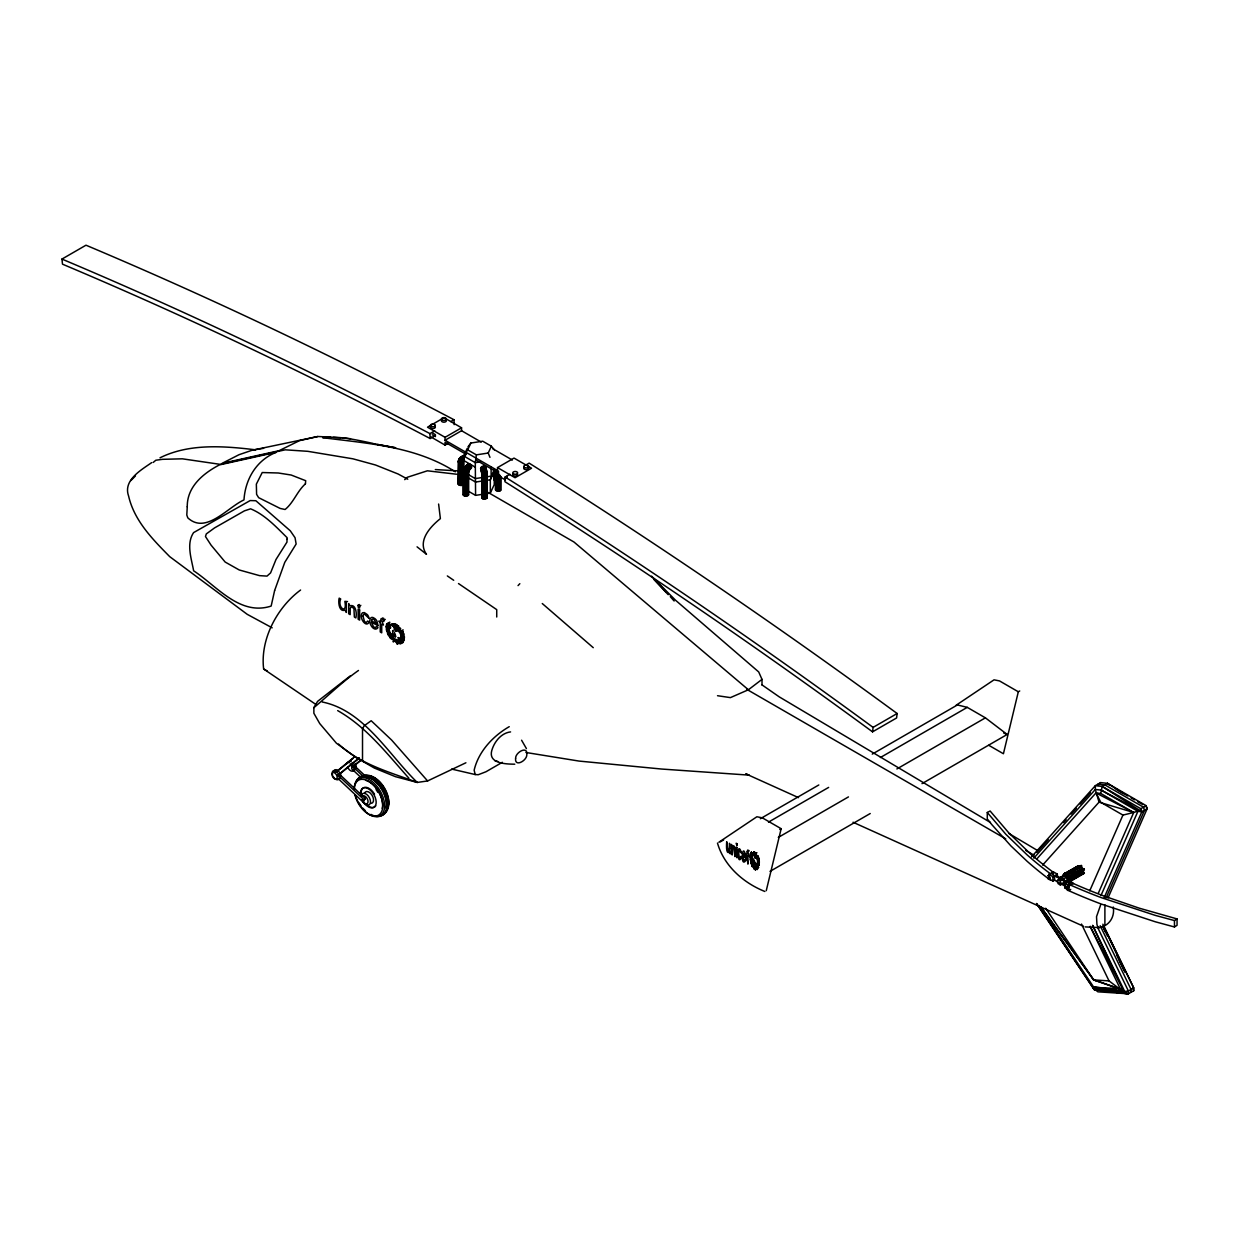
<?xml version="1.0" encoding="UTF-8"?>
<svg xmlns="http://www.w3.org/2000/svg" width="1239" height="1239" viewBox="0 0 1239 1239"><rect width="100%" height="100%" fill="white"/><g stroke="black" fill="none" stroke-linecap="round" stroke-linejoin="round"><path stroke-width="1.5" d="M1048.86 874.347L1052.918 876.685L1054.575 875.725L1066.686 882.71L1065.013 883.67L1065.013 888.069L1066.686 887.109L1054.575 880.124L1052.918 881.084L1048.86 878.745L1048.86 874.347L1050.517 873.387M1052.918 881.084L1052.918 876.685M1054.575 880.124L1054.575 875.725M753.126 858.503L753.08 858.72A2.85 1.642 60 0 0 753.126 859.277M754.303 860.067L754.288 860.315A2.153 1.239 60 0 0 754.396 860.966L754.814 862.174M509.926 474.243L505.125 477.015L504.923 481.708A5775.769 3334.66 60 0 1 872.55 731.846L896.587 717.97L897.129 713.509A5781.406 3337.912 60 0 0 529.146 463.138L525.94 464.981M395.458 635.468L395.597 636.118M1063.047 876.097L1063.573 874.873M1063.372 875.431L1063.976 876.654L1067.29 873.774M1065.106 875.508L1064.347 874.997M1064.921 875.044L1078.813 866.03M1065.308 875.648L1066.206 873.588M757.772 861.09L757.447 864.481M463.216 472.709L463.463 471.455A6.536 3.763 -60 0 1 467.444 464.594L468.017 464.222M463.432 473.283L463.479 472.462A7.976 4.6 -60 0 1 468.327 464.098L469.008 463.649M464.006 473.763L464.052 472.942A8.177 4.724 -60 0 1 469.023 464.362L469.72 463.897M468.357 473.375L468.574 472.369A3.624 2.091 -60 0 1 470.789 468.574L471.161 468.327M458.244 462.116L458.384 460.722A8.177 6.443 24.9 0 1 465.183 456.06A6.536 5.142 24.9 0 0 463.014 456.633M759.166 864.528L757.896 867.223A12.173 7.031 60 0 1 759.135 864.481M463.541 483.799L461.233 485.518L458.244 484.186L458.848 460.211A7.976 6.288 24.9 0 1 465.477 455.658M499.813 488.538L500.773 490.164L499.518 491.093L495.554 489.963L496.08 470.557M872.55 731.846L873.092 727.386L897.129 713.509M1100.944 895.58L1137.913 811.328L1139.415 810.492L1133.716 812.49L1100.743 793.456L1102.199 786.424L1107.511 783.342L1146.137 805.644L1147.159 808.695L1107.976 898.043M494.376 449.865L491.387 446.21L482.714 441.208L470.866 443.035L467.707 449.865L476.365 454.868L475.296 462.674L475.59 495.368L482.962 494.237M395.613 636.707L395.613 636.676A3.051 1.766 60 0 0 395.613 636.196M1065.617 876.283L1067.584 873.851A12.731 7.357 -60 0 1 1068.994 872.953M1065.741 875.354L1067.306 873.495A14.016 8.1 -60 0 1 1068.668 872.628M1066.252 875.106L1067.058 873.975M1066.748 874.935L1067.399 874.006M1067.058 875.57L1068.39 874.053M1066.609 876.484L1067.708 874.084M394.389 632.479L395.411 634.864M384.059 620.089L383.842 621.467L381.782 621.002L383.44 625.014L381.72 624.022L381.72 632.85L380.234 631.998L380.234 623.155L378.902 621.049L380.234 621.808L381.147 618.648L384.059 620.089L385.252 619.407M752.073 854.229L751.763 859.479L753.204 864.667L755.558 866.742L757.37 864.342M751.856 855.886L752.569 853.036L754.752 852.2L756.952 855.56L757.865 861.151M390.595 628.018L390.626 627.507A4.166 2.416 60 0 1 390.502 626.129A2.354 1.363 60 0 1 391.431 625.122L392.624 624.425A2.633 1.518 60 0 1 393.444 624.673M750.462 853.733L750.524 853.47A13.614 7.852 60 0 1 750.648 857.388L750.447 856.381A8.348 4.817 60 0 1 750.462 853.733M766.26 890.671L781.159 828.705L762.326 817.833L756.874 816.764L718.868 842.226M1019.728 690.975L1018.319 691.78L1003.42 753.746L988.799 745.305M1063.449 875.152L1063.558 876.329M1064.425 875.4L1065.246 873.696M338.17 778.634L362.919 801.912L365.288 798.536L340.539 775.258M365.288 798.536L362.919 801.912M468.559 472.818L468.559 494.764L464.873 496.189L463.216 494.764L464.006 493.664M1089.747 890.779L1122.937 815.092L1133.716 812.49L1098.296 893.257M1104.197 897.609L1141.847 811.762L1147.159 808.695L1146.152 806.558M1106.086 897.826L1144.511 810.229L1143.473 807.178L1104.863 784.891L1097.986 784.132M467.242 448.379L463.711 455.983L463.711 471.904M489.963 457.361L488.212 453.04L491.387 446.21M493.958 470.061L490.319 479.787L490.319 493.091L486.633 493.664M490.319 493.091L494.253 484.604L494.253 471.285L490.319 479.787L486.633 480.36M1063.96 875.415L1064.859 874.3M1065.23 874.61L1066.082 873.898M518.041 585.613L519.838 583.677M755.759 853.934L756.224 855.235L755.387 854.275A19.437 11.228 60 0 1 755.558 855.375L756.053 855.375A7.806 4.507 60 0 0 755.666 854.244L755.604 854.105M755.759 853.439L755.635 853.686A5.483 3.159 60 0 0 755.109 852.711L756.967 852.757M1064.998 875.71L1065.695 874.688M482.916 496.421L481.971 498.047L483.21 498.976L487.175 497.846L487.113 475.249A5.514 1.162 81.2 0 0 485.688 467.707M465.91 762.775L427.594 780.942L417.264 782.444L395.427 776.667L374.41 768.087L355.81 757.354L336.419 743.214L319.739 723.576L313.87 713.261L313.87 707.655L317.587 701.367L350.451 675.766M313.87 707.655C328.567 695.404 342.367 681.775 358.474 670.469M467.707 449.865L463.711 455.983L475.296 462.674L480.577 461.868M1100.728 904.64L1096.53 916.674L1096.933 924.402L1097.615 926.524L1099.489 927.608C1109.494 925.641 1114.976 916.721 1113.242 907.025M1081.198 865.395L1060.94 877.011L1057.161 881.115L1058.152 883.686L1060.166 884.847L1063.62 883.903M1060.166 884.847L1063.681 882.478M1066.454 881.13L1073.996 876.794L1072.649 873.34L1069.969 871.791L1072.401 870.692L1074.894 872.132L1076.133 875.338L1072.649 878.683L1083.691 870.971M1065.23 875.57L1067.011 873.727M1067.677 874.657L1067.135 874.935M151.669 462.627C140.952 470.123 122.924 480.267 128.593 496.034C134.277 520.767 152.474 539.135 169.712 556.636L247.227 614.327L272.177 627.832M467.955 446.845L470.866 443.035M751.392 852.107L750.911 853.051A6.598 3.81 60 0 0 750.803 854.616L750.88 854.476A8.58 4.956 60 0 0 751.361 852.107M1063.542 874.517L1063.062 875.183L1078.689 865.829M1064.007 874.269L1063 876.546M1064.394 874.176L1064.425 876.36M752.631 853.222L753.978 852.2M756.89 865.503L756.58 865.875A3.717 2.153 60 0 1 756.193 864.202M1065.447 875.261L1066.268 874.424M1067.337 874.982L1068.808 873.774M758.593 864.76L759.182 863.444A8.905 5.142 60 0 0 759.275 861.368A15.488 8.936 60 0 0 758.609 864.776M394.095 629.66L394.343 629.397A8.472 4.894 60 0 0 394.467 628.514M1031.498 856.908L1095.338 785.665L1100.65 782.599L1107.511 783.342L1123.37 793.487M1036.718 852.525L1048.209 839.701M1063.527 822.603L1066.082 819.753M1071.177 814.054L1076.288 808.355M1080.114 804.08L1090.335 792.681M1098.095 785.449L1100.65 782.599M1033.806 858.147L1095.338 789.475L1095.338 785.665L1102.199 786.424L1140.809 808.711L1141.847 811.762L1137.913 811.328L1101.177 790.11L1095.338 789.475L1099.039 802.144L1042.634 865.101M1036.733 859.014L1095.957 792.929L1100.743 793.456M130.869 480.562L135.469 475.9M1065.633 874.827L1066.485 874.006M755.542 857.791L756.967 858.766A6.025 3.469 60 0 1 757.478 860.702A4.414 2.54 60 0 1 757.54 861.694L757.432 862.948A3.392 1.967 60 0 1 757.339 863.382L756.239 864.017M1068.033 881.502L1066.423 880.759L1070.016 881.068M757.184 856.722L756.89 855.669M757.261 857.016L756.812 857.961L755.666 856.103A22.705 13.102 60 0 1 755.805 857.202L755.666 857.202A21.342 12.328 60 0 0 755.527 856.087L754.814 857.078A3.005 1.735 60 0 0 755.449 857.342L754.659 857.822L754.288 853.795A24.594 14.202 60 0 0 754.071 854.538L753.932 853.191A8.812 5.08 60 0 0 753.544 853.532L753.389 853.346A8.456 4.879 60 0 1 753.777 852.804L753.622 852.339M1063.867 874.285L1064.642 873.665A12.731 10.036 35.1 0 1 1065.85 872.814M1063.991 874.409L1064.332 874.099A12.731 10.036 35.1 0 1 1065.54 873.263L1078.534 865.674L1065.571 872.906A14.016 11.058 35.1 0 0 1064.255 873.836A13.691 10.795 35.1 0 1 1065.509 873.061M404.704 479.648L407.337 477.278L427.393 470.805L456.572 474.227M494.222 469.426L494.222 480.422L495.662 479.586M1067.863 873.96L1066.113 876.747M1097.537 927.268L1128.404 991.014L1128.404 993.802L1122.457 991.045L1122.457 988.691L1094.641 987.421L1093.51 988.381L1097.909 991.82L1128.404 993.802L1133.731 990.735L1133.731 987.932L1102.865 924.201M153.187 462.457L155.835 460.227L162.464 459.328L182.35 458.817L219.969 464.315L285.202 449.819L307.783 451.321L352.929 458.817L375.51 464.997L398.091 473.995L407.77 479.23M335.351 772.486L354.354 756.967M336.915 771.572L353.007 758.454M337.38 775.614L359.31 757.71M340.415 773.508L357.963 759.197M361.029 759.863L352.263 767.018L350.219 763.89M353.843 766.12L361.153 760.142M1066.702 873.743L1067.104 873.433A12.731 7.357 -60 0 1 1068.374 872.597A13.691 7.899 -60 0 0 1067.135 873.48L1067.615 873.278M1067.042 874.006L1081.368 865.534M1067.306 874.099L1081.508 865.72M1067.615 874.192L1068.715 873.387M717.52 695.714L730.421 697.619L748.402 689.767L762 679.39L758.702 671.941L675.503 600.203L651.575 576.166M1065.416 874.145L1066.454 873.634M956.028 705.301L994.034 679.839L999.486 680.908L1018.319 691.78M1068.39 873.82L1081.632 866.154M1058.152 879.69L1060.166 880.836L1082.452 867.765L1079.959 866.324M468.404 463.758L467.769 464.176A7.403 4.275 -60 0 0 463.262 471.935M470.448 464.486L469.767 464.919A7.976 4.6 -60 0 0 464.919 473.298L464.873 496.189M471.068 465.306L470.433 465.709A7.403 4.275 -60 0 0 465.941 473.484L465.895 496.297M471.501 466.236L470.928 466.607A6.536 3.763 -60 0 0 466.948 473.453L466.902 496.189M471.548 467.877L471.114 468.156A4.491 2.586 -60 0 0 468.388 472.864M1177.05 918.92L1139.261 908.172L1103.81 895.983A486.896 281.114 0 0 1 1070.713 882.354L1068.018 883.965A487.361 281.377 0 0 0 1101.146 897.594L1155.259 915.373L1174.464 920.562L1177.05 918.92L1177.05 925.332L1174.464 926.973L1155.259 921.77L1101.146 904.005A487.361 281.377 0 0 1 1068.018 890.361M1065.772 873.665L1063.465 876.174M1068.885 879.334C1065.819 880 1069.412 881.967 1070.976 880.449M300.581 590.027C277.102 607.358 260.02 639.339 263.644 669.014L315.868 704.433M509.244 726.673C493.014 735.997 478.409 751.639 474.15 770.209L475.203 774.545L478.239 774.731L485.967 771.758L502.353 762.295M434.935 435.756L430.134 438.529A5775.769 3334.66 60 0 0 62.492 264.17L61.95 259.075L85.987 245.198A5781.406 3337.912 60 0 1 453.97 419.727L454.171 424.652M61.95 259.075A5781.406 3337.912 60 0 1 429.933 433.604L434.734 430.831M450.764 421.585L453.97 419.727M445.064 437.321L461.558 427.796L461.558 430.723L445.064 440.248L445.064 437.321L427.517 427.192L444.011 417.667L461.558 427.796M430.707 436.809L445.064 445.095L448.363 443.19M497.52 467.599L514.015 458.074L531.562 468.218L515.068 477.727L497.52 467.599L497.52 470.526L445.064 440.248M346.331 602.247L346.331 612.422L345 610.161C338.867 612.391 338.123 601.689 339.192 598.127L340.679 598.979C337.008 607.559 347.632 615.179 344.845 601.38L347.524 601.565M358.148 605.19L359.635 606.057L359.635 608.039L358.148 607.172L358.148 605.19L359.341 604.508M359.635 606.057L360.828 605.36M388.597 624.301L387.404 624.998A3.454 1.998 60 0 1 388.566 622.83L389.758 622.133M387.575 626.64A3.717 2.153 60 0 1 389.154 624.704A8.084 4.662 60 0 1 387.575 626.64L388.767 625.943M390.393 628.158L390.362 628.158A2.912 1.688 60 0 0 389.309 628.421L389.511 626.872A8.518 4.91 60 0 1 392.314 624.27L394.498 623.682M395.768 624.069L393.584 625.246A11.213 6.474 60 0 0 392.887 625.494L394.761 624.146M392.871 625.494L394.079 624.797M391.431 625.122A2.633 1.518 60 0 1 393.073 626.067L394.265 625.37A4.91 2.834 60 0 1 394.652 625.85M394.776 625.137A11.306 6.52 60 0 0 393.816 625.199L394.265 625.741A20.8 12.003 60 0 1 394.776 625.137L395.969 624.441M395.133 625.401L394.529 626.02A16.603 9.587 60 0 1 395.133 625.401L396.325 624.719M395.148 626.113L393.754 626.469L394.947 625.772M397.239 626.222L395.427 626.671L396.619 624.905M387.544 630.728A4.615 2.664 60 0 1 386.165 626.144A9.416 5.436 60 0 1 387.544 630.728L388.736 630.032M399.376 628.065L396.898 628.498A12.653 7.31 60 0 0 395.768 625.726L397.208 624.89M393.956 626.81A16.804 9.711 60 0 1 394.389 626.191L396.619 625.974M399.593 628.483L397.146 629.288A12.653 7.31 60 0 1 397.425 630.481L397.13 630.388A11.91 6.876 60 0 0 396.852 629.195L395.427 628.452L395.427 629.784A11.647 6.722 60 0 0 396.681 630.388C394.916 631.58 393.336 626.516 396.619 626.268M394.544 627.894L395.969 627.089M396.31 626.903L397.533 626.268M394.374 627.492L398.524 626.005M395.133 628.266L396.186 627.259M396.465 627.29L398.803 626.284M388.922 634.368A5.219 3.02 60 0 1 386.382 629.489A10.748 6.21 60 0 1 388.922 634.368L390.115 633.687M398.896 628.56C395.799 624.75 398.803 630.806 399.763 627.987M399.175 628.994C401.761 633.408 395.861 628.452 400.383 628.297L400.77 628.87M389.975 635.545A3.407 1.967 60 0 1 389.015 631.271A8.023 4.631 60 0 1 389.975 635.545L391.431 634.012A3.392 1.967 60 0 0 393.491 635.204M401.947 630.558A5.328 3.082 60 0 0 403.124 634.074A3.454 1.998 60 0 0 401.947 630.558L403.14 629.861M401.374 631.751A8.084 4.662 60 0 0 402.954 635.514A3.717 2.153 60 0 0 401.374 631.751L402.567 631.069M401.994 634.368A3.361 1.936 60 0 1 402.907 638.271A8.781 5.08 60 0 1 401.994 634.368L403.186 633.687M720.262 841.87L723.607 839.934M760.343 818.716L818.809 784.968M872.256 754.117L957.422 704.945L967.256 707.361L985.408 717.846L1007.168 734.464L922.002 783.637M768.505 822.107L828.643 787.4M880.418 757.509L967.256 707.361M779.765 829.526L781.159 828.705M778.309 837.409L848.452 796.909M896.881 768.954L985.408 717.846M751.655 853.81A11.105 6.412 60 0 1 750.911 856.242A7.124 4.12 60 0 1 750.973 855.096L752.878 853.129M770.008 871.389L870.227 813.527M1140.809 808.711L1146.137 805.644M1051.617 872.752L1053.274 871.791L1057.332 874.13L1057.332 877.057M1052.345 874.44L1053.429 873.805M1048.86 878.745L1050.517 877.785M1057.332 874.13L1055.659 875.09L1067.77 882.075L1069.427 881.115L1073.485 883.453L1071.812 884.414M1066.438 873.449L1078.89 866.247M1068.591 873.449L1081.601 865.937M1069.056 873.619L1081.508 866.433M1060.63 879.21L1061.715 878.59M1083.583 868.787L1070.821 876.143M1083.877 868.756L1069.52 876.84M1084.048 868.864L1066.438 878.528M1084.202 869.05L1070.992 876.856M1084.357 869.468L1070.155 877.893M1071.518 877.026L1084.357 869.67M1074.894 877.104L1082.452 872.736M1067.879 879.736L1069.35 880.604L1083.815 872.38M1084.14 872.628L1070.806 880.139M1071.116 880.232L1084.28 872.829M1084.357 873.046L1070.186 880.929M1084.357 873.247L1071.518 880.712A12.731 10.036 35.1 0 1 1070.171 881.347A13.691 10.795 35.1 0 0 1071.673 880.712A14.016 11.058 35.1 0 1 1070.279 881.332L1069.226 881.688L1070.372 881.161A13.691 10.795 35.1 0 0 1071.828 880.48M1068.916 883.996L1070 883.376M1065.013 883.67L1069.071 886.009L1070.728 885.049M1065.013 888.069L1069.071 890.407L1070.728 889.447M1071.363 875.973L1070.155 876.639M1053.444 872.395L1050.672 873.944A487.361 281.377 0 0 1 1027.054 854.817L1005.898 834.327L987.282 812.49L990.116 811.003L1008.732 832.809L1029.841 853.284A486.896 281.114 0 0 0 1053.444 872.395L1053.444 875.601M1070.558 877.677L1071.766 877.011A12.731 2.695 -21.2 0 1 1070.465 877.63A13.691 2.896 -21.2 0 0 1071.828 876.701M1071.658 879.829L1070.573 880.248M1070.821 880.387L1071.766 880.046M1071.363 880.619L1070.155 881.177M1070.806 876.949L1069.272 877.816M160.017 457.811C189.164 443.268 224.104 446.009 255.435 449.803M1068.08 877.832L1070.357 876.5L1068.498 877.227M1068.808 878.048L1070.666 877.491M1068.885 877.63L1070.434 877.15M1070.434 877.413L1068.684 877.971M1069.149 878.296L1070.109 877.77M1071.224 879.814L1070.124 880.418M1070.542 880.526L1071.379 880.248M1068.638 877.382L1069.907 876.902M1069.396 878.095L1067.321 878.652M1069.861 877.893L1067.073 878.714M1068.994 877.057L1070.264 876.716A12.731 2.695 -21.2 0 0 1071.518 876.097M1068.901 877.135L1066.624 878.188M1069.737 876.964L1066.98 877.832M1068.39 878.621L1069.613 878.002M1070.357 880.34L1070.248 879.969M1069.071 878.358L1067.863 878.823M1068.204 878.745L1066.934 878.978M1068.638 878.528L1067.383 878.869M317.68 436.531L252.044 450.268L239.003 454.713L222.106 463.34L279.023 450.702L299.513 440.65L317.85 436.5L330.596 437.104M253.097 450.02L263.644 448.301M1069.18 877.166L1067.925 877.289M510.576 731.908C501.129 733.054 494.284 741.82 491.79 750.478C488.042 763.72 506.054 764.06 514.789 764.2M476.365 454.868L488.212 453.04M482.343 477.511L475.296 478.595L467.026 473.825M485.858 476.969L491.124 476.148L491.124 467.304M482.962 480.918L475.59 482.064L467.908 477.619M1090.227 926.323L1122.457 988.691L1092.597 925.301L1124.702 991.448L1128.404 991.014L1133.731 987.932L1103.469 925.827M1069.861 880.279L1068.328 879.489M1068.978 881.502L1068.126 881.595M455.348 471.796C415.468 446.226 368.029 443.547 322.636 437.661C339.517 435.803 356.631 440 373.109 443.423M1069.35 880.046L1069.149 879.907M1085.147 926.911L1099.489 927.608M435.323 469.566L458.786 470.928M1039.087 905.554L1093.433 986.74L1122.457 991.045L1109.044 980.916L1093.665 979.91L1040.76 906.793M333.384 437.413L340.911 437.94M1036.485 903.463L1094.207 989.667L1124.702 991.448M382.34 617.967L383.858 618.416M342.382 437.847L350.529 438.73M1099.039 802.144L1133.716 812.49L1095.957 792.929L1100.851 802.345L1122.937 815.092M1094.207 989.667L1128.404 993.802L1095.973 989.791L1093.51 988.381L1036.95 903.881M1094.641 987.421L1124.702 991.665L1093.51 988.381L1093.433 986.74M377.601 444.491L395.675 447.79L374.612 443.887M525.94 752.491L579.016 761.071L661.518 769.032L749.161 775.134L745.754 773.817L798.52 797.637M755.465 867.997L754.04 867.176A3.624 2.091 60 0 0 752.011 866.386M495.104 760.885L497.768 761.381M322.186 701.986C364.173 710.381 388.659 754.814 417.264 782.444C390.006 772.191 360.766 764.587 338.557 744.081M394.405 634.554L394.792 634.802A1.874 1.084 60 0 1 394.358 635.746M451.631 769.078L475.203 774.545M1090.119 926.54L1120.412 989.109L1093.665 979.91L1045.701 908.264M396.17 627.259C393.615 626.578 397.611 630.264 396.31 627.584M1120.412 989.109L1093.665 979.91L1040.683 906.654M395.38 636.8L395.411 636.815A7.945 4.584 60 0 0 393.088 636.288M1003.667 732.992L1007.168 734.464M853.036 822.247L1083.444 926.261M764.85 891.476C743.23 882.818 723.994 865.782 717.474 843.047M1069.52 880.031L1068.684 879.318M1101.177 790.11L1141.847 811.762L1102.199 786.424M263.644 669.014L267.206 670.934M1116.107 789.197L1127.784 795.949M1131.13 797.885L1134.475 799.805M1137.805 801.741L1142.823 804.622M461.558 430.723L481.228 442.075M492.704 448.704L512.373 460.056M432.241 432.845L435.4 434.657L435.4 436.593L432.241 434.765M466.375 454.465L445.064 442.168L445.064 445.095M476.21 460.149L497.52 472.446M497.52 475.373L505.497 479.989M463.711 460.49L475.296 467.18M487.98 492.363L573.951 542.001L748.402 689.767M467.908 490.938L475.59 495.368M746.9 689.426L1005.758 838.865M1025.799 850.45L1034.147 855.266M1060.94 877.011L1063.62 878.559L1064.951 881.998M1093.263 979.135L1095.694 980.545M337.674 710.613C366.512 726.921 387.172 753.947 408.901 778.216M990.441 822.495L779.238 696.86L762.14 684.981M1008.732 833.367L1036.997 850.186M447.341 575.934L453.706 580.286M458.492 583.554L496.731 609.634L496.731 617.007M417.063 546.833L426.479 554.282C417.063 541.056 430.196 526.73 440.387 518.63L438.606 504.041M467.769 493.664L468.559 494.764M542.264 603.532L593.264 647.687M754.04 863.258L752.816 862.483A1.766 1.022 60 0 0 752.739 863.227L752.739 863.289M354.029 765.377L365.04 775.722M363.461 776.636L352.465 766.291L351.659 768.753L361.292 777.798M337.581 774.871L363.708 799.449M653.557 578.628L666.443 592.288M653.929 579.496L668.208 594.674M364.173 762.171L362.516 760.483L362.516 728.749L364.173 725.775L371.189 720.742L391.648 740.086L427.594 780.942M1107.511 783.342L1109.416 785.34M395.768 625.726L396.774 626.934M670.284 596.64L674.124 600.992M397.007 627.259L397.936 628.777M391.276 634.786L391.911 635.715A10.175 5.885 60 0 0 392.778 636.227M393.584 625.246L394.126 625.912A20.382 11.771 60 0 0 393.754 626.469M521.588 740.21L526.42 748.604M393.042 624.332L393.336 624.874A9.85 5.684 60 0 0 392.577 625.215M752.011 866.371C755.047 867.238 753.142 870.661 754.752 868.508C757.044 873.061 753.374 866.65 757.494 869.53A3.624 2.091 60 0 0 755.465 867.966M398.153 629.195L398.246 629.366A8.781 5.064 60 0 1 398.865 630.883L400.538 631.549A8.518 4.91 60 0 1 399.578 639.386L398.958 639.587A2.788 1.611 60 0 1 398.122 637.651M1103.453 927.732L1105.142 931.217M1119.452 960.752L1123.665 969.44M1103.345 927.5L1107.496 936.049M1116.618 954.866L1124.904 971.949M1100.201 925.734L1131.068 989.465L1131.068 992.269M1081.508 924.062L1109.044 980.916M1103.268 925.672L1125.058 971.934M750.88 860.3L750.292 858.317A8.905 5.142 60 0 1 750.184 856.134A15.488 8.936 60 0 1 750.849 860.3M485.502 466.933L485.719 467.428A6.536 1.378 81.2 0 1 487.159 475.11L487.175 475.822M484.945 466.329L485.177 466.871A7.403 1.564 81.2 0 1 486.834 475.575L486.85 498.419M485.487 468.559L485.642 468.931A4.491 0.945 81.2 0 1 486.075 470.309M484.124 465.988L484.372 466.576A7.976 1.688 81.2 0 1 486.137 475.962L486.168 498.868M483.133 465.972L483.396 466.576A8.177 1.735 81.2 0 1 485.208 476.21L485.223 499.131M482.141 466.298L482.389 466.871A7.976 1.688 81.2 0 1 484.17 476.272L484.186 499.178M481.305 466.886L481.537 467.428A7.403 1.564 81.2 0 1 483.195 476.148L483.21 498.976M482.11 470.231L482.606 471.811M480.747 467.661L480.949 468.156A6.536 1.378 81.2 0 1 482.405 475.853L482.42 498.589M481.274 469.891L482.219 474.475L482.234 496.87M480.732 469.287L480.887 469.658A4.491 0.945 81.2 0 1 481.878 474.955L481.971 498.047M396.046 626.919L395.984 626.779A11.91 6.876 60 0 0 395.427 625.587M1060.166 880.836L1061.157 883.422M395.071 631.224L395.241 630.961A3.283 1.905 60 0 0 396.077 631.271M753.746 852.277L753.885 852.68A5.823 3.361 60 0 1 754.381 852.308M394.467 628.421L394.451 628.297A4.91 2.834 60 0 0 393.073 626.067M1133.731 990.735L1132.957 986.678M753.235 861.275L753.173 859.634M757.447 857.326L757.757 859.231M487.175 497.846L486.648 474.212A4.491 0.945 81.2 0 0 486.308 471.393M429.933 433.604L430.134 438.529M1174.464 920.562L1174.464 926.973M1104.894 904.811L1104.894 924.852M1069.071 886.009L1069.071 890.407M987.282 812.49L987.282 818.902L991.696 824.477L1010.962 845.974L1027.038 861.213A487.361 281.377 0 0 0 1050.672 880.356M762 679.39L762 685.074M507.185 476.117L507.185 478.037M500.835 476.69L500.773 490.164M500.494 476.132L500.494 488.987M500.308 475.977L500.308 490.706M499.518 474.552L499.518 491.093M498.543 471.099L498.543 491.294M497.505 471.083L497.505 491.248M496.576 470.851L496.576 490.985M495.879 470.417L495.879 490.536M495.554 469.86L495.554 489.963M495.073 470.913L495.073 480.082M468.357 495.352L468.373 471.842A3.036 1.75 -60 0 1 469.953 468.884M467.769 495.848L467.8 471.378A2.834 1.642 -60 0 1 468.203 470.046M464.006 471.672L464.006 495.848M463.432 495.352L463.494 462.101A2.834 2.23 24.9 0 1 463.68 461.558M463.216 494.764L463.045 462.627A3.036 2.401 24.9 0 1 463.882 461.326M462.224 485.332L462.255 462.952A3.624 2.85 24.9 0 1 463.975 461.063M461.233 485.518L461.28 463.061A4.491 3.531 24.9 0 1 463.928 460.583M460.196 485.471L460.196 463.479A5.514 4.337 24.9 0 1 464.145 459.777M459.266 485.208L459.328 462.519A6.536 5.142 24.9 0 1 463.944 458.817M458.585 484.759L458.647 461.977A7.403 5.839 24.9 0 1 463.882 457.78M458.322 461.512L458.244 484.186M395.133 626.779L395.133 627.987M393.228 630.961A1.688 0.976 60 0 1 392.639 630.574L392.701 633.625A3.268 1.889 60 0 1 393.475 634.151M398.292 637.527A3.33 1.92 60 0 0 400.491 637.527A2.044 1.177 60 0 0 400.662 637.156A16.618 9.587 60 0 0 400.894 635.963A2.292 1.316 60 0 0 400.786 634.941A4.817 2.788 60 0 0 399.237 632.045A3.098 1.781 60 0 0 396.883 630.899A5.204 3.005 60 0 0 396.449 631.1M388.566 622.83A5.328 3.082 60 0 1 387.404 624.998M394.993 626.345A4.91 2.834 60 0 1 395.411 627.073M388.256 623.728A7.109 4.104 60 0 1 388.442 624.781M389.65 622.861A5.328 3.082 60 0 1 389.185 623.821M402.799 631.332A3.717 2.153 60 0 1 403.217 631.921M402.83 632.014A8.084 4.662 60 0 1 402.644 631.379M753.498 864.295A2.555 1.471 60 0 1 753.049 864.032M754.845 862.592A2.246 1.301 60 0 0 754.892 863.366A6.102 3.516 60 0 1 754.907 863.924L754.907 863.924A2.927 1.688 60 0 0 753.668 864.311M754.272 855.731A4.275 2.478 60 0 0 753.653 854.043L752.538 853.919A3.887 2.246 60 0 0 752.367 854.864A8.177 4.724 60 0 0 752.398 856.149A2.292 1.316 60 0 1 752.414 856.676L752.398 856.753A2.184 1.254 60 0 0 751.779 857.512M754.489 862.344A2.927 1.688 60 0 1 754.288 863.382M755.325 858.1A4.677 2.695 60 0 1 755.48 857.853M354.339 788.376A21.419 12.359 60 0 1 372.103 781.422A21.419 12.359 60 0 1 383.703 811.313A21.419 12.359 60 0 1 361.896 807.89M360.797 806.434A21.419 12.359 60 0 1 355.237 794.88M366.063 780.462A18.631 10.764 60 0 1 382.201 808.401M375.758 805.861A11.074 6.396 60 0 1 366.945 804.978M361.401 795.392A11.074 6.396 60 0 1 365.056 787.323A11.074 6.396 60 0 1 374.519 794.214M364.529 793.471A6.505 3.763 60 0 1 371.777 794.819A6.505 3.763 60 0 1 371.282 803.337M365.102 810.414A18.631 10.764 60 0 1 362.934 808.246M360.952 805.784A18.631 10.764 60 0 1 359.186 803.058M376.052 789.584A18.631 10.764 60 0 1 377.818 792.31M355.81 782.831A22.178 12.808 60 0 1 382.046 789.863A22.178 12.808 60 0 1 375.014 816.114M373.682 815.68A22.178 12.808 60 0 1 370.957 814.379M360.503 793.254A11.074 6.396 60 0 1 370.368 790.219A11.074 6.396 60 0 1 375.123 806.217A11.074 6.396 60 0 1 362.795 800.983M354.261 789.46A20.149 11.631 60 0 1 374.147 785.836A20.149 11.631 60 0 1 378.282 815.293A20.149 11.631 60 0 1 355.113 795.577M361.463 795.237A6.505 3.763 60 0 1 368.215 795.903A6.505 3.763 60 0 1 369.176 804.808A6.505 3.763 60 0 1 361.927 799.542M362.175 796.383A4.445 2.571 60 0 1 366.698 797.839A4.445 2.571 60 0 1 367.302 803.491A4.445 2.571 60 0 1 362.671 801.044M364.963 777.101A20.289 11.709 60 0 1 380.869 787.493A20.289 11.709 60 0 1 385.995 807.874M362.903 776.187A21.419 12.359 60 0 1 384.322 788.546A21.419 12.359 60 0 1 384.322 813.28M358.551 778.681A22.178 12.808 60 0 1 383.223 789.181A22.178 12.808 60 0 1 379.97 815.804M367.456 775.815A20.149 11.631 60 0 1 382.758 785.418A20.149 11.631 60 0 1 388.612 805.133M388.349 806.372A20.149 11.631 60 0 1 386.924 809.516M374.581 778.959A18.631 10.764 60 0 1 383.052 787.415M383.904 788.794A18.631 10.764 60 0 1 385.375 791.675M385.995 793.161A18.631 10.764 60 0 1 386.971 796.119M387.311 797.575A18.631 10.764 60 0 1 387.714 800.425M332.656 775.475A5.064 2.927 60 0 1 335.444 770.89A5.064 2.927 60 0 1 339.114 778.557A5.064 2.927 60 0 1 333.214 776.652M339.858 778.681A5.064 2.927 60 0 1 338.262 778.82M333.74 772.207A5.064 2.927 60 0 1 339.13 771.727M339.858 772.826A5.064 2.927 60 0 1 340.911 776.357M354.741 770.085A5.064 2.927 60 0 1 353.13 770.224M348.748 762.62A5.064 2.927 60 0 1 351.287 761.164M354.741 764.231A5.064 2.927 60 0 1 355.794 767.762M351.566 763.147A5.064 2.927 60 0 1 353.471 770.766A5.064 2.927 60 0 1 347.524 766.879M347.168 763.534A5.064 2.927 60 0 1 349.708 762.078M355.206 763.967A3.671 2.122 60 0 1 355.624 767.824M1071.828 880.263A12.731 10.036 35.1 0 1 1070.465 880.914M1064.394 873.727A13.691 10.795 35.1 0 1 1065.679 872.829M1071.673 876.283A13.691 2.896 -21.2 0 1 1070.202 877.073M1071.781 876.5A14.016 2.958 -21.2 0 1 1070.279 877.32M1067.46 873.665A13.691 7.899 -60 0 1 1068.839 872.767M480.531 468.512A5.514 1.162 81.2 0 1 481.971 476.039M458.322 461.342A7.976 6.288 24.9 0 1 463.959 456.819M459.808 459.127A7.403 5.839 24.9 0 1 460.118 458.43M460.521 457.795A7.403 5.839 24.9 0 1 464.857 455.673M467.769 473.84A5.514 3.175 -60 0 1 471.672 467.134M464.145 470.433A5.514 3.175 -60 0 1 467.893 464.95M464.981 470.34A4.491 2.586 -60 0 1 465.306 469.271M466.112 467.738A4.491 2.586 -60 0 1 466.468 467.273M467.227 466.468A4.491 2.586 -60 0 1 467.63 466.143M528.449 467.738A2.447 1.409 0 0 1 527.411 469.504A2.447 1.409 0 0 1 524.252 469.147A2.447 1.409 0 0 1 524.469 467.289M517.453 474.088A2.447 1.409 0 0 1 516.415 475.853A2.447 1.409 0 0 1 513.256 475.497A2.447 1.409 0 0 1 513.473 473.639M505.125 477.015A5781.406 3337.912 60 0 1 873.092 727.386M434.626 426.123A2.447 1.409 0 0 1 434.827 427.982A2.447 1.409 0 0 1 431.668 428.338A2.447 1.409 0 0 1 430.63 426.572M445.622 419.773A2.447 1.409 0 0 1 445.823 421.632A2.447 1.409 0 0 1 442.664 421.988A2.447 1.409 0 0 1 441.626 420.222M746.126 857.946L742.827 856.505L743.896 860.532L745.32 859.324L746.095 859.99C739.791 870.459 742.269 837.146 746.126 857.946M752.15 863.056L753.327 866.324A10.315 5.963 60 0 0 752.166 863.041M287.014 539.197L286.968 542.093L276.003 559.486L270.582 572.898L267.02 576.104L259.555 575.639L239.235 569.971L225.157 562.041L211.064 545.129L205.473 536.518L206.309 533.916L214.533 527.922L244.439 510.855L250.572 508.826C264.821 514.557 276.452 527.241 287.154 537.726L287.014 539.197M378.05 625.633L371.452 622.288L373.589 626.919L375.525 627.6L376.455 626.531L377.988 627.646C374.023 633.175 366.79 621.467 371.065 617.719A5.297 3.051 60 0 1 373.156 617.595L374.875 618.586A5.173 2.989 60 0 1 376.919 621.064L378.05 625.633M747.241 851.549L746.559 854.476L747.953 864.125L747.953 855.282L748.821 855.777L748 852.246L749.13 850.682L747.675 850.078L747.241 851.549M732.203 848.56L732.187 855.018L731.444 844.409L732.11 846.237C736.229 843.016 735.037 855.452 735.021 856.645L733.364 846.779L732.203 848.56M738.614 852.68L739.327 857.713L740.225 858.317L740.937 856.335L741.665 856.985C736.771 868.771 736.756 837.502 741.603 853.253L739.59 850.357L738.614 852.68M729.523 848.746L728.346 851.549L726.689 841.668C726.643 842.799 725.527 855.39 729.601 852.029L730.267 853.903L729.523 843.294L729.523 848.746M363.027 616.031L364.452 621.467L366.248 622.582L367.658 621.018L369.129 622.086C365.923 628.7 358.148 616.433 362.531 612.763L364.374 612.593L367.333 614.606A4.275 2.463 60 0 1 368.572 616.712L368.99 618.323L364.514 614.157A3.268 1.889 60 0 0 363.383 614.745L363.027 616.031M350.219 608.21L350.172 614.637L348.67 613.785L348.67 603.594L350.018 605.825C356.166 603.703 356.909 614.281 355.841 617.92L354.354 617.053L353.936 608.581L351.628 606.738L350.219 608.21M187.259 506.782L186.795 514.99L187.786 517.84C205.906 534.706 227.202 507.618 243.99 499.89C245.245 479.152 256.566 460.041 276.251 452.297L219.349 464.935C203.196 473.406 186.95 486.757 187.259 506.782M757.323 866.402L756.131 867.95A10.315 5.963 60 0 1 757.292 866.015L757.323 866.402M742.982 853.981L742.873 855.111L745.336 856.536L744.391 853.129L742.982 853.981M515.61 758.222C514.448 767.731 526.962 760.653 526.823 754.737C527.984 745.243 515.47 752.305 515.61 758.222M758.609 863.134L758.562 863.413A15.565 8.983 60 0 1 758.113 859.789L758.593 861.554A6.582 3.794 60 0 1 758.609 863.134M758.392 864.868L758.191 865.674A17.842 10.299 60 0 1 758.082 861.864L758.376 863.18A6.861 3.965 60 0 1 758.392 864.868M757.943 866.169L757.37 867.486A14.264 8.239 60 0 1 757.834 864.017L757.912 864.404A6.613 3.825 60 0 1 757.943 866.169M750.911 856.83L750.865 857.094A6.489 3.748 60 0 0 750.896 858.999A15.565 8.983 60 0 0 751.345 855.886L750.911 856.83M751.144 858.689L751.082 858.968A6.861 3.965 60 0 0 751.066 860.64L751.268 861.663A17.842 10.299 60 0 0 751.392 857.992L751.144 858.689M1048.101 875.617L1048.752 876.484L1048.101 875.617M1048.101 878.544L1048.752 879.411L1048.194 878.436M1049.108 875.044L1049.758 875.911L1049.108 875.044M1049.108 877.971L1049.758 878.838L1049.108 877.971M1067.104 886.582L1067.755 887.449L1067.104 886.582M1067.104 889.509L1067.755 890.376L1067.104 889.509M1068.095 886.009L1068.746 886.876L1068.095 886.009M1068.095 888.936L1068.746 889.803L1068.095 888.936M758.578 867.439L756.936 868.585L758.578 867.439M759.011 861.322L758.795 862.096A13.614 7.852 60 0 1 758.934 858.317L758.996 858.658A8.348 4.817 60 0 1 759.011 861.322M371.777 619.856L371.545 620.909L376.47 623.759L374.054 619.438A3.345 1.936 60 0 0 372.32 619.237L371.777 619.856M751.608 860.439L751.546 860.718A6.613 3.825 60 0 0 751.515 862.468L752.088 864.435A14.264 8.239 60 0 0 751.624 860.439M274.609 590.585L271.155 606.072C239.808 616.232 216.794 586.001 193.625 570.792C191.472 558.758 186.051 543.782 193.594 532.6L250.185 500.556L255.853 500.726L290.282 530.788L295.052 537.726L296.136 544.014L284.769 562.351L274.609 590.585M305.429 483.829C297.112 491.248 293.736 502.461 285.109 509.492L280.169 508.439L258.641 497.66L256.597 494.33L256.349 484.139L262.219 472.539L278.264 472.988L291.196 475.033L305.692 480.701L305.429 483.829M754.257 853.284L754.303 853.144A28.435 16.417 60 0 1 754.489 852.633A6.396 3.686 60 0 0 754.009 852.974L754.21 853.346M755.48 853.872L755.263 853.996A16.324 9.432 60 0 0 754.985 852.928L755.496 853.857M397.332 626.686L396.015 625.571L397.332 626.686M397.626 644.11L397.254 644.234A7.372 4.259 60 0 0 395.489 641.368L395.133 641.167A7.372 4.259 60 0 0 393.367 641.988L392.995 641.446A8.1 4.677 60 0 1 394.652 640.702L394.885 640.687A7.372 4.259 60 0 0 393.894 639.789A5.637 3.252 60 0 1 389.82 637.435A13.335 7.697 60 0 1 393.894 639.432A8.1 4.677 60 0 1 395.318 640.702L395.659 640.749A8.1 4.677 60 0 1 396.728 641.074A13.335 7.697 60 0 1 400.801 643.784A5.637 3.252 60 0 1 396.728 641.43A7.372 4.259 60 0 0 395.752 641.183L395.969 641.477A8.1 4.677 60 0 1 397.626 644.11M755.186 854.352L754.892 855.499A2.23 1.285 60 0 0 755.449 855.591L755.403 855.344A17.145 9.897 60 0 0 755.201 854.337M755.124 854.043L754.814 852.897A14.837 8.565 60 0 1 755.093 853.919L755.124 854.043M393.754 624.41L393.568 624.828A10.098 5.839 60 0 1 394.575 624.75L393.754 624.41M752.538 866.061L750.88 862.994L752.166 865.116A8.301 4.786 60 0 1 752.538 866.061M359.635 609.929L358.148 609.061L358.148 619.252L359.635 620.104L359.635 609.929M736.926 843.697L736.167 843.263L736.926 845.679L736.926 843.697M736.926 847.569L736.167 847.135L736.926 857.744L736.926 847.569M754.659 853.872L754.381 853.609A21.357 12.328 60 0 1 754.659 852.804L754.659 853.872M751.562 863.552L750.292 859.401A12.173 7.031 60 0 1 751.531 863.552M757.896 857.543L757.788 857.342A11.105 6.412 60 0 0 758.562 860.656A6.938 3.996 60 0 0 758.438 859.123L757.896 857.543M758.175 856.195L758.082 855.979A8.58 4.956 60 0 0 758.562 858.921L758.655 859.154A6.598 3.81 60 0 0 758.562 857.465L758.175 856.195M389.123 628.436A8.766 5.064 60 0 0 398.416 640.005A8.766 5.064 60 0 0 398.416 627.615A8.766 5.064 60 0 0 389.123 628.436M400.553 641.647A3.407 1.967 60 0 0 401.498 638.488A8.023 4.631 60 0 0 400.553 641.647M402.954 642.298A9.494 5.483 60 0 0 399.655 642.514A4.058 2.354 60 0 0 402.954 642.298M404.131 639.727A10.748 6.21 60 0 0 401.591 641.694A5.219 3.02 60 0 0 404.131 639.727M387.559 633.408A4.058 2.354 60 0 0 390.858 637.435A9.494 5.483 60 0 0 387.559 633.408M403.403 637.094A4.352 2.509 60 0 0 403.666 633.392A7.109 4.104 60 0 0 403.403 637.094M390.084 634.198A2.927 1.688 60 0 0 392.453 638.162A10.888 6.288 60 0 0 390.084 634.198M404.363 636.645A9.416 5.436 60 0 0 402.969 639.634A4.615 2.664 60 0 0 404.363 636.645M402.195 640.315A3.516 2.029 60 0 0 401.947 636.428A9.169 5.297 60 0 0 402.195 640.315M387.606 629.427A8.781 5.08 60 0 0 388.519 626.593A3.361 1.936 60 0 0 387.606 629.427M387.11 627.677A7.109 4.104 60 0 0 386.862 623.682A4.352 2.509 60 0 0 387.11 627.677M398.06 641.399A2.927 1.688 60 0 0 400.429 640.176A10.888 6.288 60 0 0 398.06 641.399M388.581 628.715A3.516 2.029 60 0 0 388.318 632.308A9.169 5.297 60 0 0 388.581 628.715M331.99 774.36A3.671 2.122 60 0 0 335.893 779.207A3.671 2.122 60 0 0 335.893 774.019A3.671 2.122 60 0 0 331.99 774.36M524.252 467.397A2.447 1.409 0 0 0 528.449 467.072A2.447 1.409 0 0 0 525.878 465.136A2.447 1.409 0 0 0 524.252 467.397M513.256 473.747A2.447 1.409 0 0 0 517.453 473.422A2.447 1.409 0 0 0 514.882 471.486A2.447 1.409 0 0 0 513.256 473.747M430.955 426.216A2.447 1.409 0 0 0 435.152 425.906A2.447 1.409 0 0 0 432.581 423.97A2.447 1.409 0 0 0 430.955 426.216M441.951 419.882A2.447 1.409 0 0 0 446.148 419.556A2.447 1.409 0 0 0 443.562 417.62A2.447 1.409 0 0 0 441.951 419.882"/></g></svg>
